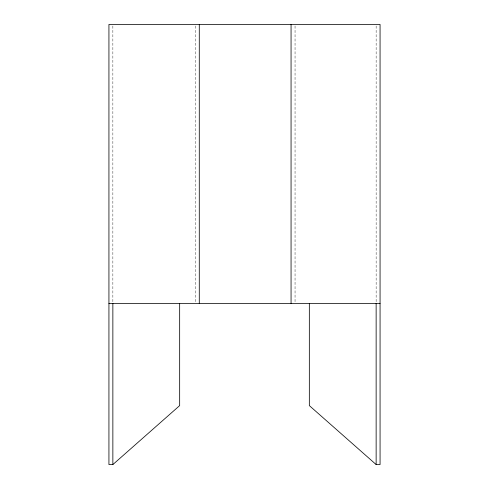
<?xml version="1.0" encoding="UTF-8"?>
<svg xmlns="http://www.w3.org/2000/svg" width="489" height="489" viewBox="0 0 489 489"><rect width="100%" height="100%" fill="white"/><g stroke="black" fill="none" stroke-linecap="round" stroke-linejoin="round"><path stroke-width="0.37" stroke-dasharray="2.44 1.83" d="M376.139 25.972L376.139 302.679M295.05 25.972L295.05 302.679M195.392 25.972L195.392 302.679M112.861 25.972L112.861 302.679"/><path stroke-width="0.73" d="M309.335 303.443L309.335 405.607L376.139 464.55L380.069 464.55L380.069 24.45L108.931 24.45L108.931 464.55L112.861 464.55L179.665 405.607L179.665 303.443M108.931 303.443L380.069 303.443M376.139 303.333L376.139 464.55M291.059 24.45L291.059 303.443M199.286 24.45L199.286 303.443M112.861 303.333L112.861 464.55"/></g></svg>
